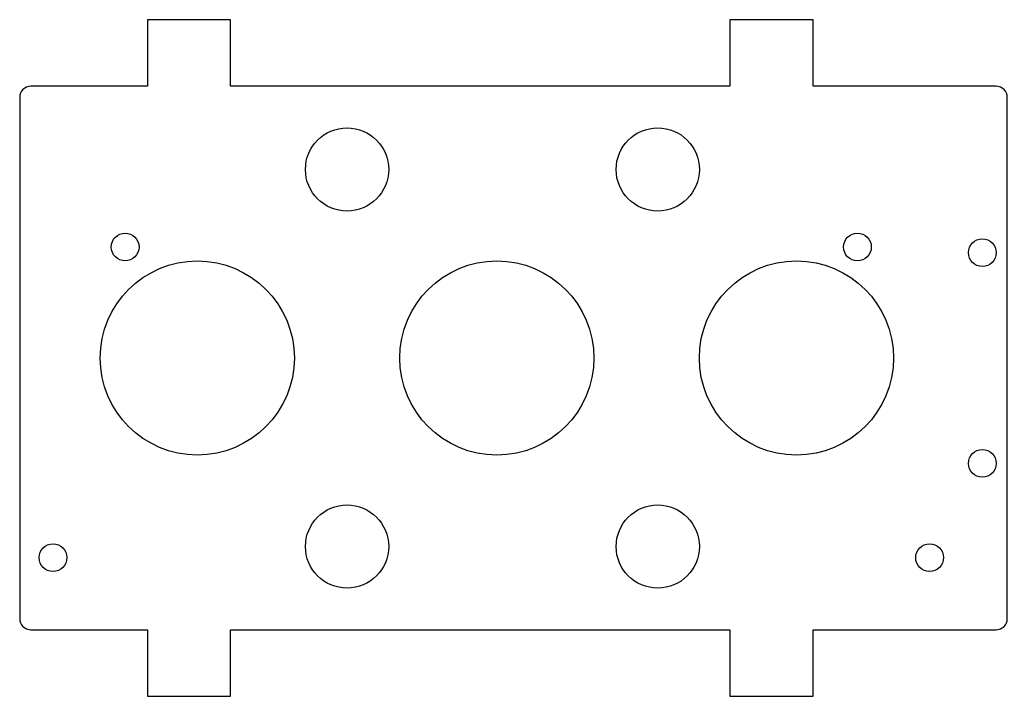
# Model space of a CAD drawing. Header units: millimetres. Extents: x -38 to 140, y -110 to 12.
import ezdxf

# ---------------------------------------------------------------- set-up
doc = ezdxf.new("R2010")
doc.units = ezdxf.units.MM

msp = doc.modelspace()

# ---------------------------------------------------------------- linework, layer by layer
msp.add_lwpolyline([(140, -96), (140, -2, 0.414214), (138, 0), (105, 0), (105, 12), (90, 12), (90, 0), (0, 0), (0, 12), (-15, 12), (-15, 0), (-36, 0, 0.414214), (-38, -2), (-38, -96, 0.414214), (-36, -98), (-15, -98), (-15, -110), (0, -110), (0, -98), (90, -98), (90, -110), (105, -110), (105, -98), (138, -98, 0.414214)], format="xyb", close=True)
for centre, radius in [((21, -15), 7.5), ((77, -15), 7.5), ((-19, -28.99), 2.5), ((113, -28.99), 2.5), ((135.5, -30), 2.5), ((-6, -49), 17.5), ((48, -49), 17.5), ((102, -49), 17.5), ((135.5, -68), 2.5), ((21, -83), 7.5), ((77, -83), 7.5), ((-32, -85), 2.5), ((126, -85), 2.5)]:
    msp.add_circle(centre, radius)

doc.saveas('drawing.dxf')
